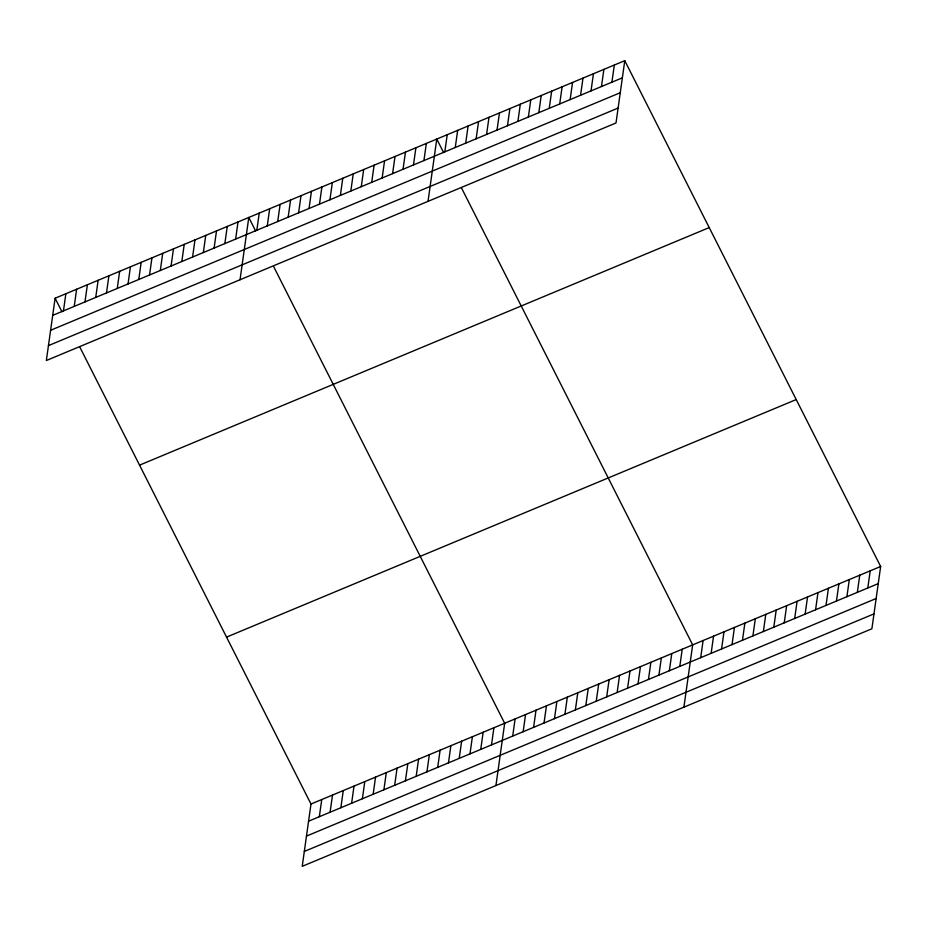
<?xml version="1.0" encoding="UTF-8"?>
<svg xmlns="http://www.w3.org/2000/svg" width="927" height="927" viewBox="0 0 927 927"><rect width="100%" height="100%" fill="white"/><g stroke="black" fill="none" stroke-linecap="round" stroke-linejoin="round"><path stroke-width="1.39" d="M55.11 298.227L46.35 360.51L616.015 122.967L624.775 60.672L55.11 298.227L61.935 311.727M63.453 310.893L65.863 293.732M74.218 306.408L76.628 289.247M84.971 301.924L87.381 284.763M95.736 297.44L98.146 280.278M106.489 292.944L108.911 275.782M117.254 288.459L119.664 271.298M128.019 283.975L130.429 266.814M138.772 279.49L141.182 262.329M149.537 274.995L151.947 257.833M160.301 270.51L162.712 253.349M171.055 266.026L173.465 248.865M181.819 261.541L184.23 244.38M192.573 257.046L194.994 239.896M203.337 252.561L205.748 235.4M214.102 248.077L216.512 230.916M224.855 243.592L227.266 226.431M235.62 239.096L238.03 221.947M240.035 279.745L248.795 217.451L255.62 230.95M256.825 230.255L259.236 213.094M267.266 225.898L269.676 208.749M277.706 221.553L280.128 204.392M288.158 217.196L290.568 200.035M298.598 212.839L301.008 195.678M309.039 208.482L311.449 191.321M319.491 204.125L321.901 186.964M329.931 199.768L332.341 182.619M340.371 195.412L342.781 178.262M350.823 191.066L353.233 173.905M361.263 186.709L363.674 169.548M371.704 182.352L374.114 165.191M382.144 177.996L384.566 160.835M392.596 173.639L395.006 156.478M79.942 347.312L310.985 804.033L302.225 866.328L871.89 628.773L880.65 566.49L624.775 60.672M403.036 169.282L405.447 152.132M319.328 816.71L321.75 799.549M413.477 164.936L415.887 147.775M330.093 812.226L332.503 795.065M423.929 160.58L426.339 143.418M340.858 807.741L343.268 790.58M428.031 201.356L436.779 139.062L443.604 152.561M351.611 803.245L354.021 786.096M444.809 151.866L447.22 134.705M362.376 798.761L364.786 781.6M455.261 147.509L457.671 130.348M373.141 794.277L375.551 777.116M465.702 143.152L468.112 125.991M383.894 789.792L386.304 772.631M476.142 138.795L478.552 121.646M394.659 785.296L397.069 768.147M486.582 134.45L489.004 117.289M405.412 780.812L407.834 763.651M497.034 130.093L499.444 112.932M507.475 125.736L509.885 108.575M416.177 776.328L418.587 759.167M517.915 121.379L520.325 104.218M426.941 771.843L429.352 754.682M528.367 117.022L530.777 99.861M437.695 767.347L440.105 750.198M538.807 112.665L541.217 95.516M448.459 762.863L450.87 745.702M549.247 108.308L551.658 91.159M459.213 758.379L461.634 741.218M559.699 103.963L562.11 86.802M469.977 753.894L472.388 736.733M570.14 99.606L572.55 82.445M480.742 749.398L483.152 732.249M580.58 95.249L582.99 78.088M491.495 744.914L493.906 727.753M591.032 90.892L593.442 73.731M495.922 785.563L504.67 723.269L273.627 266.547M601.472 86.535L603.883 69.374M512.701 736.073L515.111 718.912M611.913 82.179L614.323 65.029M523.152 731.716L525.563 714.555M533.593 727.359L536.003 710.209M544.033 723.014L546.443 705.853M554.473 718.657L556.895 701.496M564.925 714.3L567.336 697.139M575.366 709.943L577.776 692.782M585.806 705.586L588.228 688.425M596.258 701.229L598.668 684.068M606.698 696.872L609.109 679.723M617.139 692.527L619.549 675.366M627.591 688.17L630.001 671.009M638.031 683.813L640.441 666.652M648.471 679.456L650.881 662.295M658.923 675.099L661.333 657.938M669.364 670.742L671.774 653.593M679.804 666.386L682.214 649.236M683.906 707.174L692.666 644.879L461.611 188.158M700.696 657.683L703.106 640.522M711.136 653.326L713.547 636.165M721.577 648.97L723.987 631.808M732.029 644.613L734.439 627.452M742.469 640.256L744.879 623.106M752.909 635.91L755.32 618.749M763.361 631.554L765.772 614.392M773.802 627.197L776.212 610.036M784.242 622.84L786.652 605.679M794.682 618.483L797.104 601.322M805.134 614.126L807.544 596.965M815.575 609.769L817.985 592.62M826.015 605.424L828.425 588.263M836.467 601.067L838.877 583.906M846.907 596.71L849.317 579.549M857.348 592.353L859.758 575.192M867.799 587.996L870.21 570.835M52.688 315.377L622.353 77.833M50.603 330.279L620.267 92.723M48.447 345.62L618.112 108.065M139.548 465.145L709.213 227.59M226.547 637.116L796.212 399.56M310.985 804.033L880.65 566.49M308.575 821.195L878.24 583.639M306.478 836.096L876.142 598.541M304.323 851.438L873.987 613.883"/></g></svg>
